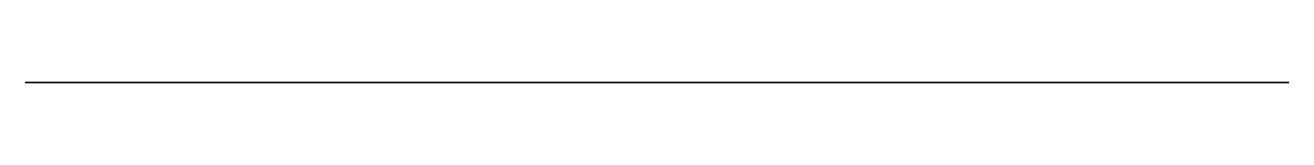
# Model space of a CAD drawing. Header units: millimetres. Extents: x 127.7 to 145.2, y 0 to 0.
import ezdxf

# ---------------------------------------------------------------- set-up
doc = ezdxf.new("R2010")
doc.units = ezdxf.units.MM
doc.layers.get('0').update_dxf_attribs({"color": 173, "true_color": 0x5858e1})

msp = doc.modelspace()

# ---------------------------------------------------------------- linework, layer by layer
at = {"color": 93, "true_color": 0x57e157, "extrusion": (0, -1, -1.19209e-07)}
msp.add_lwpolyline([(145.193, -17.991), (141.097, -20.958), (145.193, -24.98), (145.193, -89.825), (127.731, -89.825), (127.731, -65.808), (128.443, -65.117), (128.443, -12.038), (127.731, -11.398), (127.731, 15.769), (141.104, 15.769), (141.242, 15.766), (141.379, 15.758), (141.515, 15.745), (141.65, 15.727), (141.784, 15.704), (141.916, 15.676), (142.047, 15.644), (142.177, 15.607), (142.305, 15.565), (142.431, 15.519), (142.679, 15.413), (142.919, 15.291), (143.151, 15.153), (143.374, 15), (143.587, 14.833), (143.79, 14.652), (143.982, 14.458), (144.163, 14.252), (144.331, 14.035), (144.486, 13.807), (144.627, 13.569), (144.753, 13.324), (144.862, 13.073), (144.955, 12.817), (145.03, 12.557), (145.089, 12.294), (145.131, 12.028), (145.156, 11.761), (145.165, 11.493), (145.156, 11.225), (145.131, 10.957), (145.089, 10.692), (145.03, 10.428), (144.955, 10.168), (144.862, 9.912), (144.753, 9.661), (144.627, 9.416), (144.558, 9.297), (144.485, 9.184), (144.408, 9.074), (144.328, 8.969), (144.244, 8.869), (144.156, 8.772), (144.066, 8.68), (143.972, 8.591), (143.875, 8.507), (143.775, 8.425), (143.568, 8.272), (143.35, 8.132), (143.123, 8.002), (142.888, 7.883), (142.647, 7.772), (142.146, 7.57), (141.104, 7.217), (145.193, 3.299), (144.563, 2.555), (143.98, 1.777), (143.447, 0.965), (142.966, 0.124), (142.536, -0.746), (142.16, -1.64), (141.839, -2.558), (141.574, -3.496), (141.366, -4.449), (141.218, -5.41), (141.13, -6.377), (141.1, -7.346), (141.13, -8.315), (141.218, -9.282), (141.366, -10.243), (141.574, -11.196), (141.839, -12.134), (142.16, -13.052), (142.536, -13.947), (142.966, -14.816), (143.447, -15.657), (143.98, -16.469), (144.563, -17.247)], close=True, dxfattribs=at)

doc.saveas('drawing.dxf')
